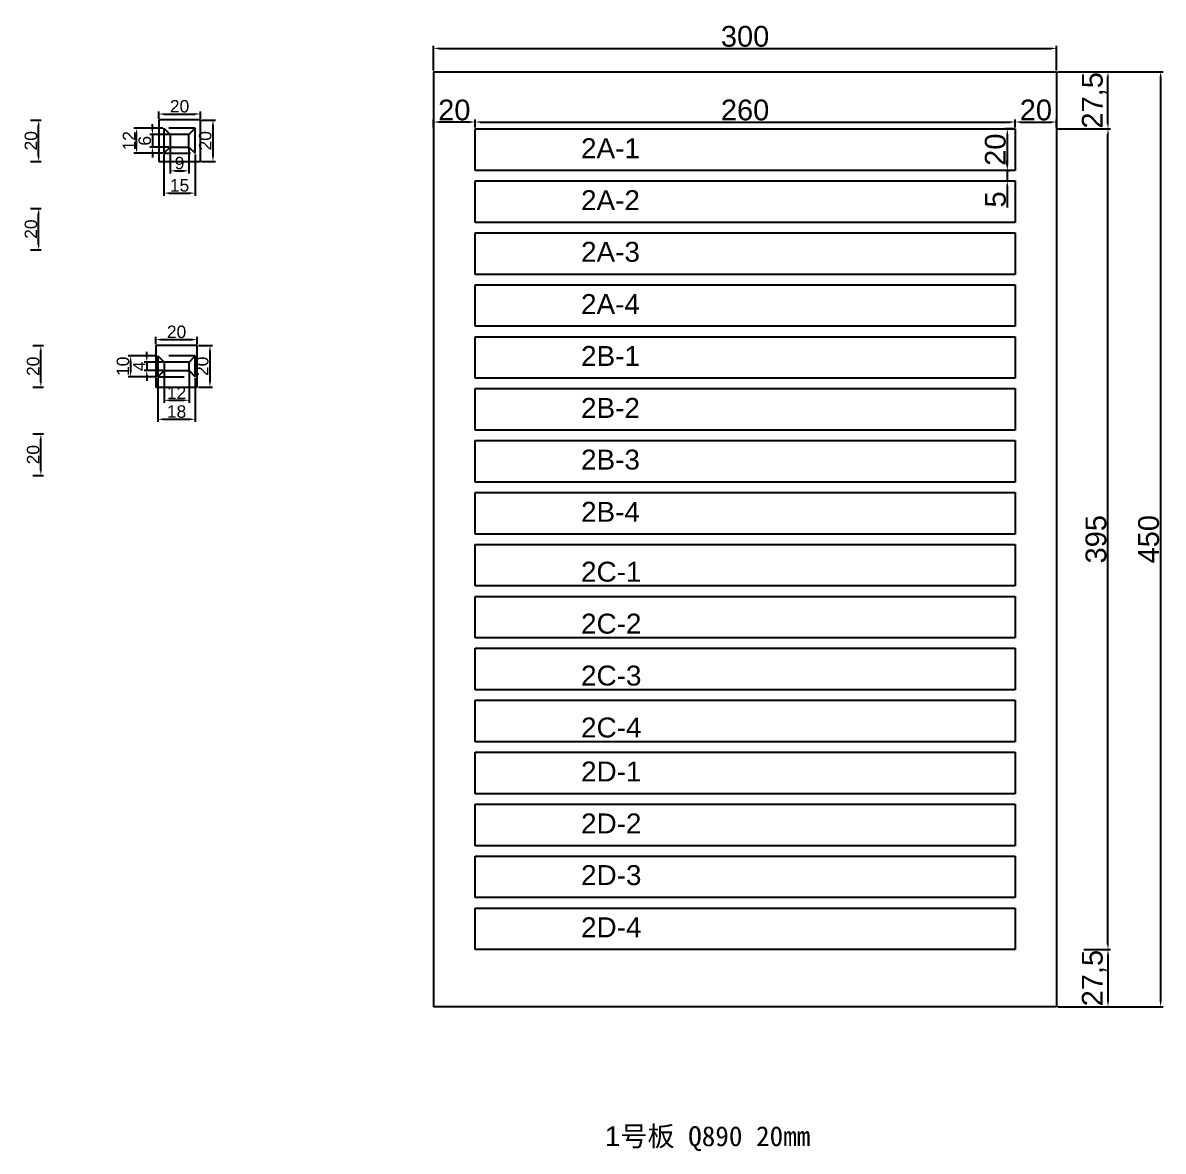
# Model space of a CAD drawing. Header units: millimetres. Extents: x 2230 to 5132, y 147 to 2048.
# Drawn here: x 2961 to 3510, y 1468 to 2011 of the extents above; entities that cross this region are included whole.
import ezdxf

# ---------------------------------------------------------------- set-up
doc = ezdxf.new("R2010")
doc.units = ezdxf.units.MM
doc.linetypes.add('DASHED', pattern=[19.05, 12.7, -6.35])
doc.layers.add('尺寸标注', color=6, linetype='Continuous')
doc.layers.add('标号', color=4, linetype='Continuous')
doc.styles.get("Standard").update_dxf_attribs({"font": 'arial.ttf'})
doc.dimstyles.new('ISO-25-JHF', dxfattribs={"dimtxt": 10, "dimasz": 2.5, "dimexe": 1.25, "dimexo": 0.625, "dimtad": 1, "dimtxsty": 'Standard', "dimcen": 2.5, "dimadec": 0, "dimazin": 0, "dimtfac": 1, "dimtmove": 0, "dimatfit": 3, "dimfxl": 1, "dimarcsym": 0})
doc.dimstyles.new('ISO-25-old', dxfattribs={"dimtxt": 6, "dimasz": 2.5, "dimexe": 1.25, "dimexo": 0.625, "dimtad": 1, "dimtxsty": 'Standard', "dimcen": 2.5, "dimadec": 0, "dimazin": 0, "dimtfac": 1, "dimtmove": 0, "dimatfit": 3, "dimfxl": 1, "dimarcsym": 0})

# ---------------------------------------------------------------- blocks, each defined once
blk = doc.blocks.new('*D16')
at = {"layer": 'Defpoints', "color": 0, "transparency": 16777216}
for p in [(2963.97, 1963.9), (2968.45, 1963.9), (2963.97, 1943.9)]:
    blk.add_point(p, dxfattribs=at)
at = {"layer": '尺寸标注', "color": 0, "lineweight": -2, "transparency": 16777216}
for p, q in [((2964.59, 1963.9), (2969.7, 1963.9)), ((2968.45, 1946.4), (2968.45, 1961.4)), ((2964.59, 1943.9), (2969.7, 1943.9))]:
    blk.add_line(p, q, dxfattribs=at)
at = {"layer": '尺寸标注', "color": 0, "transparency": 16777216}
for points in [[(2968.04, 1961.4), (2968.87, 1961.4), (2968.45, 1963.9)], [(2968.04, 1946.4), (2968.87, 1946.4), (2968.45, 1943.9)]]:
    blk.add_solid(points, dxfattribs=at)
at = {"layer": '尺寸标注', "color": 0, "transparency": 16777216, "insert": (2964.76, 1953.9), "char_height": 6, "attachment_point": 5, "rotation": 90}
blk.add_mtext('20', dxfattribs=at)
blk = doc.blocks.new('*D21')
at = {"layer": 'Defpoints', "color": 0, "transparency": 16777216}
for p in [(2963.97, 1921.38), (2968.45, 1921.38), (2963.97, 1901.38)]:
    blk.add_point(p, dxfattribs=at)
at = {"layer": '尺寸标注', "color": 0, "lineweight": -2, "transparency": 16777216}
for p, q in [((2964.59, 1921.38), (2969.7, 1921.38)), ((2968.45, 1903.88), (2968.45, 1918.88)), ((2964.59, 1901.38), (2969.7, 1901.38))]:
    blk.add_line(p, q, dxfattribs=at)
at = {"layer": '尺寸标注', "color": 0, "transparency": 16777216}
for points in [[(2968.04, 1918.88), (2968.87, 1918.88), (2968.45, 1921.38)], [(2968.04, 1903.88), (2968.87, 1903.88), (2968.45, 1901.38)]]:
    blk.add_solid(points, dxfattribs=at)
at = {"layer": '尺寸标注', "color": 0, "transparency": 16777216, "insert": (2964.76, 1911.38), "char_height": 6, "attachment_point": 5, "rotation": 90}
blk.add_mtext('20', dxfattribs=at)
blk = doc.blocks.new('*D36')
at = {"layer": 'Defpoints', "color": 0, "transparency": 16777216}
for p in [(2965.02, 1855.35), (2969.51, 1855.35), (2965.02, 1835.35)]:
    blk.add_point(p, dxfattribs=at)
at = {"layer": '尺寸标注', "color": 0, "lineweight": -2, "transparency": 16777216}
for p, q in [((2965.64, 1855.35), (2970.76, 1855.35)), ((2969.51, 1837.85), (2969.51, 1852.85)), ((2965.64, 1835.35), (2970.76, 1835.35))]:
    blk.add_line(p, q, dxfattribs=at)
at = {"layer": '尺寸标注', "color": 0, "transparency": 16777216}
for points in [[(2969.09, 1852.85), (2969.92, 1852.85), (2969.51, 1855.35)], [(2969.09, 1837.85), (2969.92, 1837.85), (2969.51, 1835.35)]]:
    blk.add_solid(points, dxfattribs=at)
at = {"layer": '尺寸标注', "color": 0, "transparency": 16777216, "insert": (2965.82, 1845.35), "char_height": 6, "attachment_point": 5, "rotation": 90}
blk.add_mtext('20', dxfattribs=at)
blk = doc.blocks.new('*D41')
at = {"layer": 'Defpoints', "color": 0, "transparency": 16777216}
for p in [(2965.02, 1812.82), (2969.51, 1812.82), (2965.02, 1792.82)]:
    blk.add_point(p, dxfattribs=at)
at = {"layer": '尺寸标注', "color": 0, "lineweight": -2, "transparency": 16777216}
for p, q in [((2965.64, 1812.82), (2970.76, 1812.82)), ((2969.51, 1795.32), (2969.51, 1810.32)), ((2965.64, 1792.82), (2970.76, 1792.82))]:
    blk.add_line(p, q, dxfattribs=at)
at = {"layer": '尺寸标注', "color": 0, "transparency": 16777216}
for points in [[(2969.09, 1810.32), (2969.92, 1810.32), (2969.51, 1812.82)], [(2969.09, 1795.32), (2969.92, 1795.32), (2969.51, 1792.82)]]:
    blk.add_solid(points, dxfattribs=at)
at = {"layer": '尺寸标注', "color": 0, "transparency": 16777216, "insert": (2965.82, 1802.82), "char_height": 6, "attachment_point": 5, "rotation": 90}
blk.add_mtext('20', dxfattribs=at)
blk = doc.blocks.new('*D127')
at = {"layer": 'Defpoints', "color": 0, "transparency": 16777216}
for p in [(3031.8, 1956.9), (3023.23, 1950.9), (3031.8, 1950.9)]:
    blk.add_point(p, dxfattribs=at)
at = {"layer": '尺寸标注', "color": 0, "lineweight": -2, "transparency": 16777216}
for p, q in [((3023.23, 1959.4), (3023.23, 1961.9)), ((3031.18, 1956.9), (3021.98, 1956.9)), ((3023.23, 1956.9), (3023.23, 1950.9)), ((3031.18, 1950.9), (3021.98, 1950.9)), ((3023.23, 1948.4), (3023.23, 1945.9))]:
    blk.add_line(p, q, dxfattribs=at)
at = {"layer": '尺寸标注', "color": 0, "transparency": 16777216}
for points in [[(3022.82, 1959.4), (3023.65, 1959.4), (3023.23, 1956.9)], [(3022.82, 1948.4), (3023.65, 1948.4), (3023.23, 1950.9)]]:
    blk.add_solid(points, dxfattribs=at)
at = {"layer": '尺寸标注', "color": 0, "transparency": 16777216, "insert": (3019.55, 1953.9), "char_height": 6, "attachment_point": 5, "rotation": 90}
blk.add_mtext('6', dxfattribs=at)
blk = doc.blocks.new('*D128')
at = {"layer": 'Defpoints', "color": 0, "transparency": 16777216}
for p in [(3031.8, 1950.9), (3040.8, 1950.9), (3040.8, 1939.44)]:
    blk.add_point(p, dxfattribs=at)
at = {"layer": '尺寸标注', "color": 0, "lineweight": -2, "transparency": 16777216}
for p, q in [((3031.8, 1950.28), (3031.8, 1938.19)), ((3040.8, 1950.28), (3040.8, 1938.19)), ((3034.3, 1939.44), (3038.3, 1939.44))]:
    blk.add_line(p, q, dxfattribs=at)
at = {"layer": '尺寸标注', "color": 0, "transparency": 16777216}
for points in [[(3034.3, 1939.86), (3034.3, 1939.03), (3031.8, 1939.44)], [(3038.3, 1939.86), (3038.3, 1939.03), (3040.8, 1939.44)]]:
    blk.add_solid(points, dxfattribs=at)
at = {"layer": '尺寸标注', "color": 0, "transparency": 16777216, "insert": (3036.3, 1943.13), "char_height": 6, "attachment_point": 5}
blk.add_mtext('9', dxfattribs=at)
blk = doc.blocks.new('*D129')
at = {"layer": 'Defpoints', "color": 0, "transparency": 16777216}
for p in [(3028.85, 1847.35), (3020.51, 1843.35), (3028.85, 1843.35)]:
    blk.add_point(p, dxfattribs=at)
at = {"layer": '尺寸标注', "color": 0, "lineweight": -2, "transparency": 16777216}
for p, q in [((3020.51, 1849.85), (3020.51, 1852.35)), ((3028.23, 1847.35), (3019.26, 1847.35)), ((3020.51, 1847.35), (3020.51, 1843.35)), ((3028.23, 1843.35), (3019.26, 1843.35)), ((3020.51, 1840.85), (3020.51, 1838.35))]:
    blk.add_line(p, q, dxfattribs=at)
at = {"layer": '尺寸标注', "color": 0, "transparency": 16777216}
for points in [[(3020.1, 1849.85), (3020.93, 1849.85), (3020.51, 1847.35)], [(3020.1, 1840.85), (3020.93, 1840.85), (3020.51, 1843.35)]]:
    blk.add_solid(points, dxfattribs=at)
at = {"layer": '尺寸标注', "color": 0, "transparency": 16777216, "insert": (3016.89, 1845.35), "char_height": 6, "attachment_point": 5, "rotation": 90}
blk.add_mtext('4', dxfattribs=at)
blk = doc.blocks.new('*D130')
at = {"layer": 'Defpoints', "color": 0, "transparency": 16777216}
for p in [(3028.85, 1843.35), (3040.85, 1843.35), (3040.85, 1828.99)]:
    blk.add_point(p, dxfattribs=at)
at = {"layer": '尺寸标注', "color": 0, "lineweight": -2, "transparency": 16777216}
for p, q in [((3028.85, 1842.72), (3028.85, 1827.74)), ((3040.85, 1842.72), (3040.85, 1827.74)), ((3031.35, 1828.99), (3038.35, 1828.99))]:
    blk.add_line(p, q, dxfattribs=at)
at = {"layer": '尺寸标注', "color": 0, "transparency": 16777216}
for points in [[(3031.35, 1829.4), (3031.35, 1828.57), (3028.85, 1828.99)], [(3038.35, 1829.4), (3038.35, 1828.57), (3040.85, 1828.99)]]:
    blk.add_solid(points, dxfattribs=at)
at = {"layer": '尺寸标注', "color": 0, "transparency": 16777216, "insert": (3034.85, 1832.63), "char_height": 6, "attachment_point": 5}
blk.add_mtext('12', dxfattribs=at)
blk = doc.blocks.new('*D62')
at = {"layer": 'Defpoints', "color": 0, "transparency": 16777216}
for p in [(3046.3, 1966.79), (3026.3, 1963.9), (3046.3, 1963.9)]:
    blk.add_point(p, dxfattribs=at)
at = {"layer": '尺寸标注', "color": 0, "lineweight": -2, "transparency": 16777216}
for p, q in [((3026.3, 1964.53), (3026.3, 1968.04)), ((3028.8, 1966.79), (3043.8, 1966.79)), ((3046.3, 1964.53), (3046.3, 1968.04))]:
    blk.add_line(p, q, dxfattribs=at)
at = {"layer": '尺寸标注', "color": 0, "transparency": 16777216}
for points in [[(3028.8, 1967.2), (3028.8, 1966.37), (3026.3, 1966.79)], [(3043.8, 1967.2), (3043.8, 1966.37), (3046.3, 1966.79)]]:
    blk.add_solid(points, dxfattribs=at)
at = {"layer": '尺寸标注', "color": 0, "transparency": 16777216, "insert": (3036.3, 1970.48), "char_height": 6, "attachment_point": 5}
blk.add_mtext('20', dxfattribs=at)
blk = doc.blocks.new('*D63')
at = {"layer": 'Defpoints', "color": 0, "transparency": 16777216}
for p in [(3046.3, 1963.9), (3046.3, 1943.9), (3052.36, 1943.9)]:
    blk.add_point(p, dxfattribs=at)
at = {"layer": '尺寸标注', "color": 0, "lineweight": -2, "transparency": 16777216}
for p, q in [((3046.93, 1963.9), (3053.61, 1963.9)), ((3052.36, 1961.4), (3052.36, 1946.4)), ((3046.93, 1943.9), (3053.61, 1943.9))]:
    blk.add_line(p, q, dxfattribs=at)
at = {"layer": '尺寸标注', "color": 0, "transparency": 16777216}
for points in [[(3051.94, 1961.4), (3052.77, 1961.4), (3052.36, 1963.9)], [(3051.94, 1946.4), (3052.77, 1946.4), (3052.36, 1943.9)]]:
    blk.add_solid(points, dxfattribs=at)
at = {"layer": '尺寸标注', "color": 0, "transparency": 16777216, "insert": (3048.67, 1953.9), "char_height": 6, "attachment_point": 5, "rotation": 90}
blk.add_mtext('20', dxfattribs=at)
blk = doc.blocks.new('*D64')
at = {"layer": 'Defpoints', "color": 0, "transparency": 16777216}
for p in [(3044.85, 1858.23), (3024.85, 1855.35), (3044.85, 1855.35)]:
    blk.add_point(p, dxfattribs=at)
at = {"layer": '尺寸标注', "color": 0, "lineweight": -2, "transparency": 16777216}
for p, q in [((3024.85, 1855.97), (3024.85, 1859.48)), ((3027.35, 1858.23), (3042.35, 1858.23)), ((3044.85, 1855.97), (3044.85, 1859.48))]:
    blk.add_line(p, q, dxfattribs=at)
at = {"layer": '尺寸标注', "color": 0, "transparency": 16777216}
for points in [[(3027.35, 1858.65), (3027.35, 1857.81), (3024.85, 1858.23)], [(3042.35, 1858.65), (3042.35, 1857.81), (3044.85, 1858.23)]]:
    blk.add_solid(points, dxfattribs=at)
at = {"layer": '尺寸标注', "color": 0, "transparency": 16777216, "insert": (3034.85, 1861.92), "char_height": 6, "attachment_point": 5}
blk.add_mtext('20', dxfattribs=at)
blk = doc.blocks.new('*D65')
at = {"layer": 'Defpoints', "color": 0, "transparency": 16777216}
for p in [(3044.85, 1855.35), (3044.85, 1835.35), (3050.91, 1835.35)]:
    blk.add_point(p, dxfattribs=at)
at = {"layer": '尺寸标注', "color": 0, "lineweight": -2, "transparency": 16777216}
for p, q in [((3045.48, 1855.35), (3052.16, 1855.35)), ((3050.91, 1852.85), (3050.91, 1837.85)), ((3045.48, 1835.35), (3052.16, 1835.35))]:
    blk.add_line(p, q, dxfattribs=at)
at = {"layer": '尺寸标注', "color": 0, "transparency": 16777216}
for points in [[(3050.49, 1852.85), (3051.33, 1852.85), (3050.91, 1855.35)], [(3050.49, 1837.85), (3051.33, 1837.85), (3050.91, 1835.35)]]:
    blk.add_solid(points, dxfattribs=at)
at = {"layer": '尺寸标注', "color": 0, "transparency": 16777216, "insert": (3047.22, 1845.35), "char_height": 6, "attachment_point": 5, "rotation": 90}
blk.add_mtext('20', dxfattribs=at)
blk = doc.blocks.new('*D139')
at = {"layer": 'Defpoints', "color": 0, "transparency": 16777216}
for p in [(3458.56, 1998.39), (3158.56, 1987.11), (3458.56, 1987.11)]:
    blk.add_point(p, dxfattribs=at)
at = {"layer": '尺寸标注', "color": 0, "lineweight": -2, "transparency": 16777216}
for p, q in [((3158.56, 1987.74), (3158.56, 1999.64)), ((3458.56, 1987.74), (3458.56, 1999.64)), ((3161.06, 1998.39), (3456.06, 1998.39))]:
    blk.add_line(p, q, dxfattribs=at)
at = {"layer": '尺寸标注', "color": 0, "transparency": 16777216}
for points in [[(3161.06, 1998.8), (3161.06, 1997.97), (3158.56, 1998.39)], [(3456.06, 1998.8), (3456.06, 1997.97), (3458.56, 1998.39)]]:
    blk.add_solid(points, dxfattribs=at)
at = {"layer": '尺寸标注', "color": 0, "transparency": 16777216, "insert": (3308.56, 2004.12), "char_height": 10, "attachment_point": 5}
blk.add_mtext('300', dxfattribs=at)
blk = doc.blocks.new('*D140')
at = {"layer": 'Defpoints', "color": 0, "transparency": 16777216}
for p in [(3458.56, 1987.11), (3458.56, 1537.11), (3508.61, 1537.11)]:
    blk.add_point(p, dxfattribs=at)
at = {"layer": '尺寸标注', "color": 0, "lineweight": -2, "transparency": 16777216}
for p, q in [((3459.19, 1987.11), (3509.86, 1987.11)), ((3508.61, 1984.61), (3508.61, 1539.61)), ((3459.19, 1537.11), (3509.86, 1537.11))]:
    blk.add_line(p, q, dxfattribs=at)
at = {"layer": '尺寸标注', "color": 0, "transparency": 16777216}
for points in [[(3508.19, 1984.61), (3509.03, 1984.61), (3508.61, 1987.11)], [(3508.19, 1539.61), (3509.03, 1539.61), (3508.61, 1537.11)]]:
    blk.add_solid(points, dxfattribs=at)
at = {"layer": '尺寸标注', "color": 0, "transparency": 16777216, "insert": (3502.88, 1762.11), "char_height": 10, "attachment_point": 5, "rotation": 90}
blk.add_mtext('450', dxfattribs=at)
blk = doc.blocks.new('*D141')
at = {"layer": 'Defpoints', "color": 0, "transparency": 16777216}
for p in [(3158.56, 1962.93), (3158.56, 1959.61), (3178.56, 1959.61)]:
    blk.add_point(p, dxfattribs=at)
at = {"layer": '尺寸标注', "color": 0, "lineweight": -2, "transparency": 16777216}
for p, q in [((3158.56, 1960.24), (3158.56, 1964.18)), ((3176.06, 1962.93), (3161.06, 1962.93)), ((3178.56, 1960.24), (3178.56, 1964.18))]:
    blk.add_line(p, q, dxfattribs=at)
at = {"layer": '尺寸标注', "color": 0, "transparency": 16777216}
for points in [[(3161.06, 1963.34), (3161.06, 1962.51), (3158.56, 1962.93)], [(3176.06, 1963.34), (3176.06, 1962.51), (3178.56, 1962.93)]]:
    blk.add_solid(points, dxfattribs=at)
at = {"layer": '尺寸标注', "color": 0, "transparency": 16777216, "insert": (3168.56, 1968.66), "char_height": 10, "attachment_point": 5}
blk.add_mtext('20', dxfattribs=at)
blk = doc.blocks.new('*D142')
at = {"layer": 'Defpoints', "color": 0, "transparency": 16777216}
for p in [(3438.56, 1962.93), (3178.56, 1959.61), (3438.56, 1959.61)]:
    blk.add_point(p, dxfattribs=at)
at = {"layer": '尺寸标注', "color": 0, "lineweight": -2, "transparency": 16777216}
for p, q in [((3178.56, 1960.24), (3178.56, 1964.18)), ((3181.06, 1962.93), (3436.06, 1962.93)), ((3438.56, 1960.24), (3438.56, 1964.18))]:
    blk.add_line(p, q, dxfattribs=at)
at = {"layer": '尺寸标注', "color": 0, "transparency": 16777216}
for points in [[(3181.06, 1963.34), (3181.06, 1962.51), (3178.56, 1962.93)], [(3436.06, 1963.34), (3436.06, 1962.51), (3438.56, 1962.93)]]:
    blk.add_solid(points, dxfattribs=at)
at = {"layer": '尺寸标注', "color": 0, "transparency": 16777216, "insert": (3308.56, 1968.66), "char_height": 10, "attachment_point": 5}
blk.add_mtext('260', dxfattribs=at)
blk = doc.blocks.new('*D143')
at = {"layer": 'Defpoints', "color": 0, "transparency": 16777216}
for p in [(3458.56, 1962.93), (3438.56, 1959.61), (3458.56, 1959.61)]:
    blk.add_point(p, dxfattribs=at)
at = {"layer": '尺寸标注', "color": 0, "lineweight": -2, "transparency": 16777216}
for p, q in [((3438.56, 1960.24), (3438.56, 1964.18)), ((3441.06, 1962.93), (3456.06, 1962.93)), ((3458.56, 1960.24), (3458.56, 1964.18))]:
    blk.add_line(p, q, dxfattribs=at)
at = {"layer": '尺寸标注', "color": 0, "transparency": 16777216}
for points in [[(3441.06, 1963.34), (3441.06, 1962.51), (3438.56, 1962.93)], [(3456.06, 1963.34), (3456.06, 1962.51), (3458.56, 1962.93)]]:
    blk.add_solid(points, dxfattribs=at)
at = {"layer": '尺寸标注', "color": 0, "transparency": 16777216, "insert": (3448.56, 1968.66), "char_height": 10, "attachment_point": 5}
blk.add_mtext('20', dxfattribs=at)
blk = doc.blocks.new('*D66')
at = {"layer": 'Defpoints', "color": 0, "transparency": 16777216}
for p in [(3434.81, 1939.61), (3434.81, 1934.61), (3434.81, 1934.61)]:
    blk.add_point(p, dxfattribs=at)
at = {"layer": '尺寸标注', "color": 0, "lineweight": -2, "transparency": 16777216}
for p, q in [((3434.81, 1942.11), (3434.81, 1944.61)), ((3434.81, 1939.61), (3434.81, 1934.61)), ((3435.44, 1939.61), (3436.06, 1939.61)), ((3435.44, 1934.61), (3436.06, 1934.61)), ((3434.81, 1932.11), (3434.81, 1921.73))]:
    blk.add_line(p, q, dxfattribs=at)
at = {"layer": '尺寸标注', "color": 0, "transparency": 16777216}
for points in [[(3434.39, 1942.11), (3435.23, 1942.11), (3434.81, 1939.61)], [(3434.39, 1932.11), (3435.23, 1932.11), (3434.81, 1934.61)]]:
    blk.add_solid(points, dxfattribs=at)
at = {"layer": '尺寸标注', "color": 0, "transparency": 16777216, "insert": (3429.1, 1925.67), "char_height": 10, "attachment_point": 5, "rotation": 90}
blk.add_mtext('5', dxfattribs=at)
blk = doc.blocks.new('*D67')
at = {"layer": 'Defpoints', "color": 0, "transparency": 16777216}
for p in [(3438.56, 1959.61), (3434.81, 1939.61), (3438.56, 1939.61)]:
    blk.add_point(p, dxfattribs=at)
at = {"layer": '尺寸标注', "color": 0, "lineweight": -2, "transparency": 16777216}
for p, q in [((3437.94, 1959.61), (3433.56, 1959.61)), ((3434.81, 1957.11), (3434.81, 1942.11)), ((3437.94, 1939.61), (3433.56, 1939.61))]:
    blk.add_line(p, q, dxfattribs=at)
at = {"layer": '尺寸标注', "color": 0, "transparency": 16777216}
for points in [[(3434.39, 1957.11), (3435.23, 1957.11), (3434.81, 1959.61)], [(3434.39, 1942.11), (3435.23, 1942.11), (3434.81, 1939.61)]]:
    blk.add_solid(points, dxfattribs=at)
at = {"layer": '尺寸标注', "color": 0, "transparency": 16777216, "insert": (3429.08, 1949.61), "char_height": 10, "attachment_point": 5, "rotation": 90}
blk.add_mtext('20', dxfattribs=at)
blk = doc.blocks.new('*D68')
at = {"layer": 'Defpoints', "color": 0, "transparency": 16777216}
for p in [(3471.08, 1564.61), (3471.08, 1537.11), (3483.27, 1537.11)]:
    blk.add_point(p, dxfattribs=at)
at = {"layer": '尺寸标注', "color": 0, "lineweight": -2, "transparency": 16777216}
for p, q in [((3471.71, 1564.61), (3484.52, 1564.61)), ((3483.27, 1562.11), (3483.27, 1539.61)), ((3471.71, 1537.11), (3484.52, 1537.11))]:
    blk.add_line(p, q, dxfattribs=at)
at = {"layer": '尺寸标注', "color": 0, "transparency": 16777216}
for points in [[(3482.86, 1562.11), (3483.69, 1562.11), (3483.27, 1564.61)], [(3482.86, 1539.61), (3483.69, 1539.61), (3483.27, 1537.11)]]:
    blk.add_solid(points, dxfattribs=at)
at = {"layer": '尺寸标注', "color": 0, "transparency": 16777216, "insert": (3476.64, 1550.86), "char_height": 10, "attachment_point": 5, "rotation": 90}
blk.add_mtext('27,5', dxfattribs=at)
blk = doc.blocks.new('*D69')
at = {"layer": 'Defpoints', "color": 0, "transparency": 16777216}
for p in [(3471.08, 1959.61), (3483.27, 1959.61), (3471.08, 1564.61)]:
    blk.add_point(p, dxfattribs=at)
at = {"layer": '尺寸标注', "color": 0, "lineweight": -2, "transparency": 16777216}
for p, q in [((3471.71, 1959.61), (3484.52, 1959.61)), ((3483.27, 1567.11), (3483.27, 1957.11)), ((3471.71, 1564.61), (3484.52, 1564.61))]:
    blk.add_line(p, q, dxfattribs=at)
at = {"layer": '尺寸标注', "color": 0, "transparency": 16777216}
for points in [[(3482.86, 1957.11), (3483.69, 1957.11), (3483.27, 1959.61)], [(3482.86, 1567.11), (3483.69, 1567.11), (3483.27, 1564.61)]]:
    blk.add_solid(points, dxfattribs=at)
at = {"layer": '尺寸标注', "color": 0, "transparency": 16777216, "insert": (3477.54, 1762.11), "char_height": 10, "attachment_point": 5, "rotation": 90}
blk.add_mtext('395', dxfattribs=at)
blk = doc.blocks.new('*D88')
at = {"layer": 'Defpoints', "color": 0, "transparency": 16777216}
for p in [(3458.56, 1987.11), (3483.27, 1987.11), (3458.56, 1959.61)]:
    blk.add_point(p, dxfattribs=at)
at = {"layer": '尺寸标注', "color": 0, "lineweight": -2, "transparency": 16777216}
for p, q in [((3459.19, 1987.11), (3484.52, 1987.11)), ((3483.27, 1962.11), (3483.27, 1984.61)), ((3459.19, 1959.61), (3484.52, 1959.61))]:
    blk.add_line(p, q, dxfattribs=at)
at = {"layer": '尺寸标注', "color": 0, "transparency": 16777216}
for points in [[(3482.86, 1984.61), (3483.69, 1984.61), (3483.27, 1987.11)], [(3482.86, 1962.11), (3483.69, 1962.11), (3483.27, 1959.61)]]:
    blk.add_solid(points, dxfattribs=at)
at = {"layer": '尺寸标注', "color": 0, "transparency": 16777216, "insert": (3476.64, 1973.36), "char_height": 10, "attachment_point": 5, "rotation": 90}
blk.add_mtext('27,5', dxfattribs=at)
blk = doc.blocks.new('*D160')
at = {"layer": 'Defpoints', "color": 0, "transparency": 16777216}
for p in [(3028.8, 1947.9), (3043.8, 1947.9), (3043.8, 1928.71)]:
    blk.add_point(p, dxfattribs=at)
at = {"layer": '尺寸标注', "color": 0, "lineweight": -2, "transparency": 16777216}
for p, q in [((3028.8, 1947.28), (3028.8, 1927.46)), ((3043.8, 1947.28), (3043.8, 1927.46)), ((3031.3, 1928.71), (3041.3, 1928.71))]:
    blk.add_line(p, q, dxfattribs=at)
at = {"layer": '尺寸标注', "color": 0, "transparency": 16777216}
for points in [[(3031.3, 1929.13), (3031.3, 1928.3), (3028.8, 1928.71)], [(3041.3, 1929.13), (3041.3, 1928.3), (3043.8, 1928.71)]]:
    blk.add_solid(points, dxfattribs=at)
at = {"layer": '尺寸标注', "color": 0, "transparency": 16777216, "insert": (3036.3, 1932.4), "char_height": 6, "attachment_point": 5}
blk.add_mtext('15', dxfattribs=at)
blk = doc.blocks.new('*D161')
at = {"layer": 'Defpoints', "color": 0, "transparency": 16777216}
for p in [(3015.58, 1959.9), (3028.8, 1959.9), (3028.8, 1947.9)]:
    blk.add_point(p, dxfattribs=at)
at = {"layer": '尺寸标注', "color": 0, "lineweight": -2, "transparency": 16777216}
for p, q in [((3028.18, 1959.9), (3014.33, 1959.9)), ((3015.58, 1950.4), (3015.58, 1957.4)), ((3028.18, 1947.9), (3014.33, 1947.9))]:
    blk.add_line(p, q, dxfattribs=at)
at = {"layer": '尺寸标注', "color": 0, "transparency": 16777216}
for points in [[(3015.17, 1957.4), (3016, 1957.4), (3015.58, 1959.9)], [(3015.17, 1950.4), (3016, 1950.4), (3015.58, 1947.9)]]:
    blk.add_solid(points, dxfattribs=at)
at = {"layer": '尺寸标注', "color": 0, "transparency": 16777216, "insert": (3011.95, 1953.9), "char_height": 6, "attachment_point": 5, "rotation": 90}
blk.add_mtext('12', dxfattribs=at)
blk = doc.blocks.new('*D162')
at = {"layer": 'Defpoints', "color": 0, "transparency": 16777216}
for p in [(3025.85, 1840.35), (3043.85, 1840.35), (3043.85, 1819.84)]:
    blk.add_point(p, dxfattribs=at)
at = {"layer": '尺寸标注', "color": 0, "lineweight": -2, "transparency": 16777216}
for p, q in [((3025.85, 1839.72), (3025.85, 1818.59)), ((3043.85, 1839.72), (3043.85, 1818.59)), ((3028.35, 1819.84), (3041.35, 1819.84))]:
    blk.add_line(p, q, dxfattribs=at)
at = {"layer": '尺寸标注', "color": 0, "transparency": 16777216}
for points in [[(3028.35, 1820.26), (3028.35, 1819.42), (3025.85, 1819.84)], [(3041.35, 1820.26), (3041.35, 1819.42), (3043.85, 1819.84)]]:
    blk.add_solid(points, dxfattribs=at)
at = {"layer": '尺寸标注', "color": 0, "transparency": 16777216, "insert": (3034.85, 1823.53), "char_height": 6, "attachment_point": 5}
blk.add_mtext('18', dxfattribs=at)
blk = doc.blocks.new('*D144')
at = {"layer": 'Defpoints', "color": 0, "transparency": 16777216}
for p in [(3025.85, 1850.35), (3012.75, 1840.35), (3025.85, 1840.35)]:
    blk.add_point(p, dxfattribs=at)
at = {"layer": '尺寸标注', "color": 0, "lineweight": -2, "transparency": 16777216}
for p, q in [((3025.23, 1850.35), (3011.5, 1850.35)), ((3012.75, 1847.85), (3012.75, 1842.85)), ((3025.23, 1840.35), (3011.5, 1840.35))]:
    blk.add_line(p, q, dxfattribs=at)
at = {"layer": '尺寸标注', "color": 0, "transparency": 16777216}
for points in [[(3012.33, 1847.85), (3013.17, 1847.85), (3012.75, 1850.35)], [(3012.33, 1842.85), (3013.17, 1842.85), (3012.75, 1840.35)]]:
    blk.add_solid(points, dxfattribs=at)
at = {"layer": '尺寸标注', "color": 0, "transparency": 16777216, "insert": (3009.06, 1845.35), "char_height": 6, "attachment_point": 5, "rotation": 90}
blk.add_mtext('10', dxfattribs=at)

msp = doc.modelspace()

# ---------------------------------------------------------------- linework, layer by layer
for p, q in [((3158.561, 1987.112), (3158.561, 1537.112)), ((3158.561, 1987.112), (3458.561, 1987.112)), ((3458.561, 1987.112), (3458.561, 1537.112)), ((3046.3, 1963.904), (3026.3, 1963.904)), ((3026.3, 1963.904), (3026.3, 1943.904)), ((3046.3, 1943.904), (3046.3, 1963.904)), ((3178.561, 1959.612), (3438.561, 1959.612)), ((3178.561, 1939.612), (3178.561, 1959.612)), ((3438.561, 1959.612), (3438.561, 1939.612)), ((3026.3, 1943.904), (3046.3, 1943.904)), ((3438.561, 1939.612), (3178.561, 1939.612)), ((3178.561, 1934.612), (3438.561, 1934.612)), ((3178.561, 1914.612), (3178.561, 1934.612)), ((3438.561, 1934.612), (3438.561, 1914.612)), ((3438.561, 1914.612), (3178.561, 1914.612)), ((3178.561, 1909.612), (3438.561, 1909.612)), ((3178.561, 1889.612), (3178.561, 1909.612)), ((3438.561, 1909.612), (3438.561, 1889.612)), ((3438.561, 1889.612), (3178.561, 1889.612)), ((3178.561, 1884.612), (3438.561, 1884.612)), ((3178.561, 1864.612), (3178.561, 1884.612)), ((3438.561, 1884.612), (3438.561, 1864.612)), ((3438.561, 1864.612), (3178.561, 1864.612)), ((3178.561, 1859.612), (3438.561, 1859.612)), ((3178.561, 1839.612), (3178.561, 1859.612)), ((3438.561, 1859.612), (3438.561, 1839.612)), ((3044.851, 1855.346), (3024.851, 1855.346)), ((3024.851, 1855.346), (3024.851, 1835.346)), ((3025.851, 1850.346), (3028.851, 1847.346)), ((3040.851, 1847.346), (3043.851, 1850.346)), ((3044.851, 1835.346), (3044.851, 1855.346)), ((3028.851, 1843.346), (3025.851, 1840.346)), ((3040.851, 1843.346), (3043.851, 1840.346)), ((3438.561, 1839.612), (3178.561, 1839.612)), ((3024.851, 1835.346), (3044.851, 1835.346)), ((3178.561, 1834.612), (3438.561, 1834.612)), ((3178.561, 1814.612), (3178.561, 1834.612)), ((3438.561, 1834.612), (3438.561, 1814.612)), ((3438.561, 1814.612), (3178.561, 1814.612)), ((3178.561, 1809.612), (3438.561, 1809.612)), ((3178.561, 1789.612), (3178.561, 1809.612)), ((3438.561, 1809.612), (3438.561, 1789.612)), ((3438.561, 1789.612), (3178.561, 1789.612)), ((3178.561, 1784.612), (3438.561, 1784.612)), ((3178.561, 1764.612), (3178.561, 1784.612)), ((3438.561, 1784.612), (3438.561, 1764.612)), ((3438.561, 1764.612), (3178.561, 1764.612)), ((3178.561, 1759.612), (3438.561, 1759.612)), ((3178.561, 1739.612), (3178.561, 1759.612)), ((3438.561, 1759.612), (3438.561, 1739.612)), ((3438.561, 1739.612), (3178.561, 1739.612)), ((3178.561, 1734.612), (3438.561, 1734.612)), ((3178.561, 1714.612), (3178.561, 1734.612)), ((3438.561, 1734.612), (3438.561, 1714.612)), ((3438.561, 1714.612), (3178.561, 1714.612)), ((3178.561, 1709.612), (3438.561, 1709.612)), ((3178.561, 1689.612), (3178.561, 1709.612)), ((3438.561, 1709.612), (3438.561, 1689.612)), ((3438.561, 1689.612), (3178.561, 1689.612)), ((3178.561, 1684.612), (3438.561, 1684.612)), ((3178.561, 1664.612), (3178.561, 1684.612)), ((3438.561, 1684.612), (3438.561, 1664.612)), ((3438.561, 1664.612), (3178.561, 1664.612)), ((3178.561, 1659.612), (3438.561, 1659.612)), ((3178.561, 1639.612), (3178.561, 1659.612)), ((3438.561, 1659.612), (3438.561, 1639.612)), ((3438.561, 1639.612), (3178.561, 1639.612)), ((3178.561, 1634.612), (3438.561, 1634.612)), ((3178.561, 1614.612), (3178.561, 1634.612)), ((3438.561, 1634.612), (3438.561, 1614.612)), ((3438.561, 1614.612), (3178.561, 1614.612)), ((3178.561, 1609.612), (3438.561, 1609.612)), ((3178.561, 1589.612), (3178.561, 1609.612)), ((3438.561, 1609.612), (3438.561, 1589.612)), ((3438.561, 1589.612), (3178.561, 1589.612)), ((3178.561, 1584.612), (3438.561, 1584.612)), ((3178.561, 1564.612), (3178.561, 1584.612)), ((3438.561, 1584.612), (3438.561, 1564.612)), ((3438.561, 1564.612), (3178.561, 1564.612)), ((3458.561, 1537.112), (3158.561, 1537.112))]:
    msp.add_line(p, q)
at = {"linetype": 'DASHED'}
for p, q in [((3043.8, 1959.904), (3028.8, 1959.904)), ((3028.8, 1959.904), (3028.8, 1947.904)), ((3028.8, 1959.904), (3031.8, 1956.904)), ((3040.8, 1956.904), (3031.8, 1956.904)), ((3031.8, 1956.904), (3031.8, 1950.904)), ((3043.8, 1959.904), (3040.8, 1956.904)), ((3040.8, 1950.904), (3040.8, 1956.904)), ((3043.8, 1947.904), (3043.8, 1959.904)), ((3031.8, 1950.904), (3028.8, 1947.904)), ((3031.8, 1950.904), (3040.8, 1950.904)), ((3040.8, 1950.904), (3043.8, 1947.904)), ((3028.8, 1947.904), (3043.8, 1947.904)), ((3043.851, 1850.346), (3025.851, 1850.346)), ((3025.851, 1850.346), (3025.851, 1840.346)), ((3043.851, 1840.346), (3043.851, 1850.346)), ((3040.851, 1847.346), (3028.851, 1847.346)), ((3028.851, 1847.346), (3028.851, 1843.346)), ((3040.851, 1843.346), (3040.851, 1847.346)), ((3025.851, 1840.346), (3043.851, 1840.346)), ((3028.851, 1843.346), (3040.851, 1843.346))]:
    msp.add_line(p, q, dxfattribs=at)

# ---------------------------------------------------------------- texts
at = {"layer": '标号', "char_height": 9.6, "attachment_point": 7}
for s, width, insert in [('2A-1 ', 70.10425, (3229.598, 1945.515)), ('2A-2 ', 70.10425, (3229.598, 1920.515)), ('2A-3 ', 70.10425, (3229.598, 1895.515)), ('2A-4 ', 70.10425, (3229.598, 1870.515)), ('2B-1 ', 70.10425, (3229.598, 1845.515)), ('2B-2 ', 70.10425, (3229.598, 1820.515)), ('2B-3 ', 70.10425, (3229.598, 1795.515)), ('2B-4 ', 70.10425, (3229.598, 1770.515)), ('2C-1 ', 70.10425, (3229.598, 1741.554)), ('2C-2 ', 70.10425, (3229.598, 1716.554)), ('2C-3 ', 70.10425, (3229.598, 1691.554)), ('2C-4 ', 70.10425, (3229.598, 1666.554)), ('2D-1 ', 70.10425, (3229.598, 1645.515)), ('2D-2 ', 70.10425, (3229.598, 1620.515)), ('2D-3 ', 70.10425, (3229.598, 1595.515)), ('2D-4 ', 70.10425, (3229.598, 1570.515)), ('1{\\fSimSun|b0|i0|c134|p2;号板 Q890 20mm}', 192.35927, (3241, 1467.566))]:
    msp.add_mtext_dynamic_manual_height_columns(s, width=width, gutter_width=12.5, heights=[0], dxfattribs=dict(at, insert=insert))

# ---------------------------------------------------------------- dimensions: what is measured, and where the dimension line sits
at = {"layer": '尺寸标注'}
for p1, p2, distance, dimstyle, picture, middle in [((3158.561, 1987.112), (3458.561, 1987.112), 11.274, 'ISO-25-JHF', '*D139', (3308.561, 2004.12)), ((3458.561, 1987.112), (3458.561, 1537.112), 50.047, 'ISO-25-JHF', '*D140', (3502.878, 1762.112)), ((3458.561, 1959.612), (3458.561, 1987.112), -24.711, 'ISO-25-JHF', '*D88', (3476.638, 1973.362)), ((3026.3, 1963.904), (3046.3, 1963.904), 2.884, 'ISO-25-old', '*D62', (3036.3, 1970.476)), ((3178.561, 1959.612), (3158.561, 1959.612), -3.315, 'ISO-25-JHF', '*D141', (3168.561, 1968.658)), ((3178.561, 1959.612), (3438.561, 1959.612), 3.315, 'ISO-25-JHF', '*D142', (3308.561, 1968.658)), ((3438.561, 1959.612), (3458.561, 1959.612), 3.315, 'ISO-25-JHF', '*D143', (3448.561, 1968.658)), ((2963.967, 1943.904), (2963.967, 1963.904), -4.487, 'ISO-25-old', '*D16', (2964.765, 1953.904)), ((3031.8, 1956.904), (3031.8, 1950.904), -8.566, 'ISO-25-old', '*D127', (3019.546, 1953.904)), ((3046.3, 1963.904), (3046.3, 1943.904), 6.057, 'ISO-25-old', '*D63', (3048.669, 1953.904)), ((3028.8, 1947.904), (3028.8, 1959.904), 13.217, 'ISO-25-old', '*D161', (3011.946, 1953.904)), ((3438.561, 1959.612), (3438.561, 1939.612), -3.75, 'ISO-25-JHF', '*D67', (3429.081, 1949.612)), ((3471.08, 1564.612), (3471.08, 1959.612), -12.192, 'ISO-25-JHF', '*D69', (3477.538, 1762.112)), ((3031.8, 1950.904), (3040.8, 1950.904), -11.459, 'ISO-25-old', '*D128', (3036.3, 1943.133)), ((3028.8, 1947.904), (3043.8, 1947.904), -19.191, 'ISO-25-old', '*D160', (3036.3, 1932.402)), ((3434.811, 1939.612), (3434.811, 1934.612), 0, 'ISO-25-JHF', '*D66', (3429.101, 1925.672)), ((2963.967, 1901.378), (2963.967, 1921.378), -4.487, 'ISO-25-old', '*D21', (2964.765, 1911.378)), ((3024.851, 1855.346), (3044.851, 1855.346), 2.884, 'ISO-25-old', '*D64', (3034.851, 1861.918)), ((2965.019, 1835.346), (2965.019, 1855.346), -4.487, 'ISO-25-old', '*D36', (2965.817, 1845.346)), ((3025.851, 1850.346), (3025.851, 1840.346), -13.101, 'ISO-25-old', '*D144', (3009.062, 1845.346)), ((3044.851, 1855.346), (3044.851, 1835.346), 6.057, 'ISO-25-old', '*D65', (3047.22, 1845.346)), ((3025.851, 1840.346), (3043.851, 1840.346), -20.505, 'ISO-25-old', '*D162', (3034.851, 1823.53)), ((3028.851, 1843.346), (3040.851, 1843.346), -14.358, 'ISO-25-old', '*D130', (3034.851, 1832.625)), ((2965.019, 1792.82), (2965.019, 1812.82), -4.487, 'ISO-25-old', '*D41', (2965.817, 1802.82)), ((3471.08, 1564.612), (3471.08, 1537.112), 12.192, 'ISO-25-JHF', '*D68', (3476.638, 1550.862))]:
    dim = msp.add_aligned_dim(p1=p1, p2=p2, distance=distance, dimstyle=dimstyle, dxfattribs=at)
    dim.commit()
    dim.dimension.update_dxf_attribs({"geometry": picture, "text_midpoint": middle})
dim = msp.add_linear_dim(base=(3020.512, 1843.346), p1=(3028.851, 1847.346), p2=(3028.851, 1843.346), angle=270, dimstyle='ISO-25-old', dxfattribs=at)
dim.commit()
dim.dimension.update_dxf_attribs({"geometry": '*D129', "text_midpoint": (3020.512, 1845.346), "dimtype": 161})

doc.saveas('drawing.dxf')
